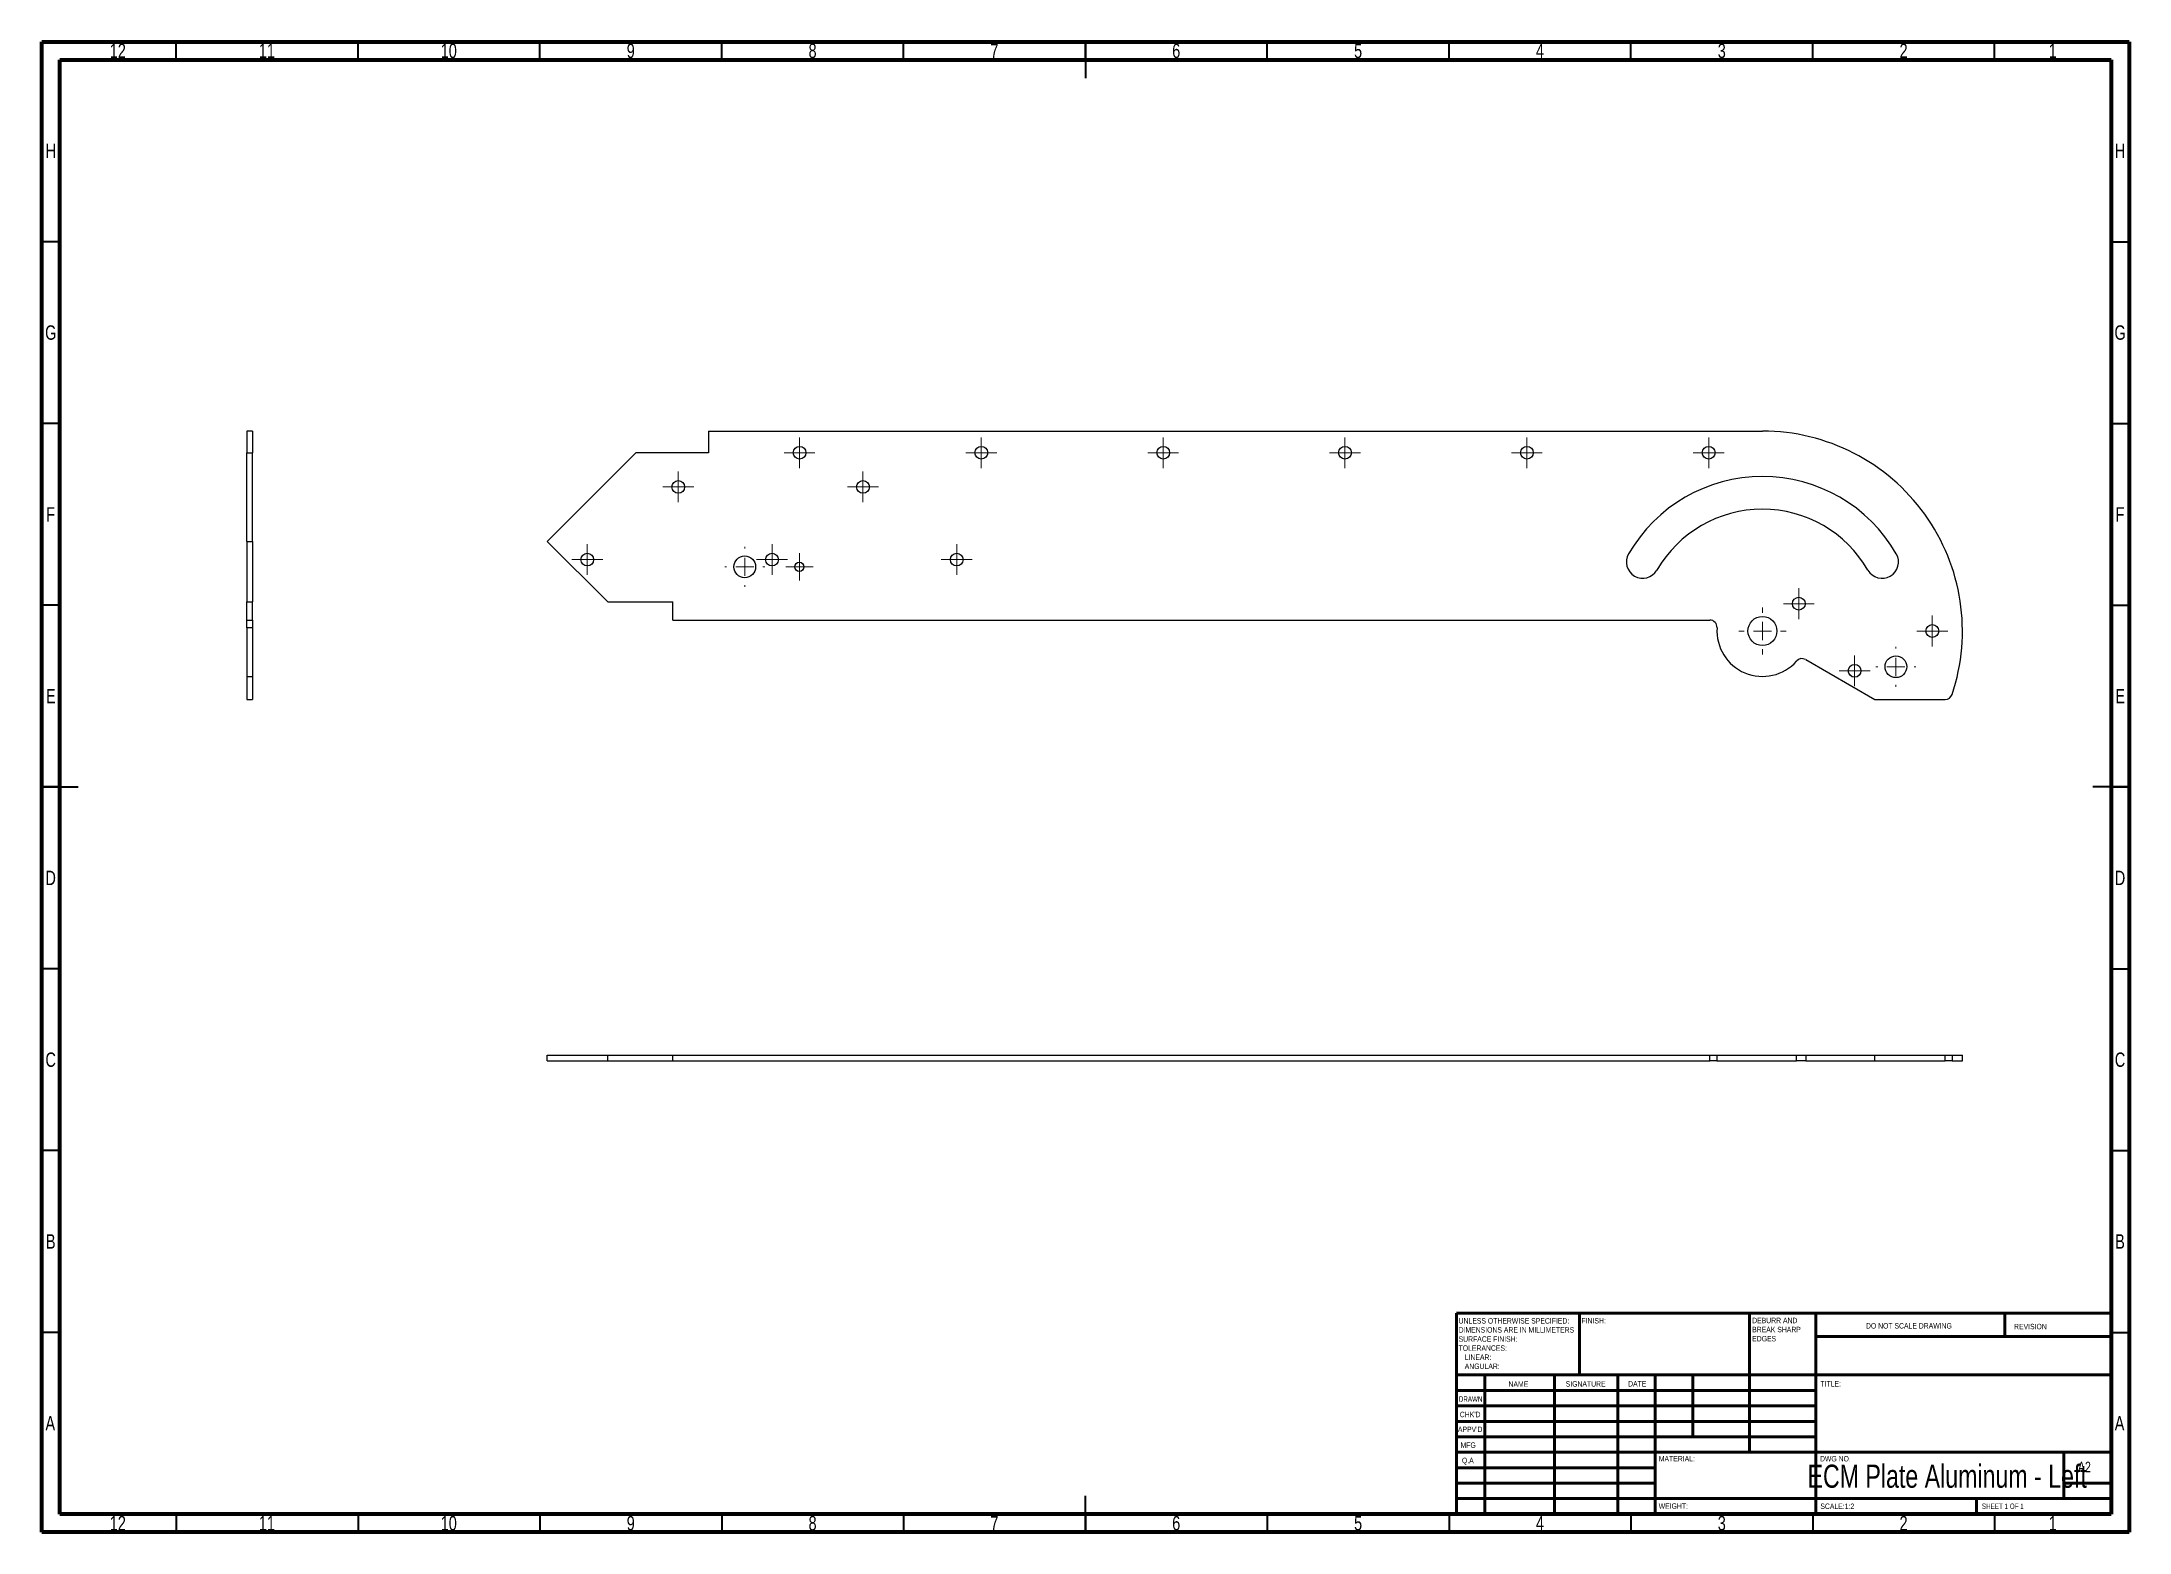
# Model space of a CAD drawing. Header units: inches. Extents: x 0.6 to 23.2, y 0.2 to 16.3.
import ezdxf

# ---------------------------------------------------------------- set-up
doc = ezdxf.new("R2010")
doc.units = ezdxf.units.IN
doc.header["$MEASUREMENT"] = 0
doc.styles.add('SLDTEXTSTYLE0', font='TXT', dxfattribs={"width": 0.75})
doc.styles.add('SLDTEXTSTYLE1', font='TXT', dxfattribs={"width": 0.686449})
doc.styles.add('SLDTEXTSTYLE2', font='TXT', dxfattribs={"width": 0.6875})

# ---------------------------------------------------------------- blocks, each defined once
blk = doc.blocks.new('SW_NOTE_0')
at = {"color": 0, "linetype": 'Continuous', "lineweight": 0, "attachment_point": 1, "style": 'SLDTEXTSTYLE0'}
for s, insert, char_height in [('UNLESS OTHERWISE SPECIFIED:', (0, 0.076), 0.05906), ('TOLERANCES:', (0, -0.219), 0.05906), ('SURFACE FINISH:', (0, -0.121), 0.05906), ('DIMENSIONS ARE IN MILLIMETERS', (0, -0.022), 0.05906), ('ANGULAR:', (0.066, -0.416), 0.0591), ('LINEAR:', (0.066, -0.318), 0.0591)]:
    blk.add_mtext(s, dxfattribs=dict(at, insert=insert, char_height=char_height))
blk = doc.blocks.new('SW_NOTE_1')
at = {"color": 0, "linetype": 'Continuous', "lineweight": 0, "attachment_point": 1, "style": 'SLDTEXTSTYLE0'}
for s, insert, char_height in [('DEBURR AND', (0, 0.076), 0.0591), ('BREAK SHARP', (0, -0.022), 0.05906), ('EDGES', (0, -0.121), 0.0591)]:
    blk.add_mtext(s, dxfattribs=dict(at, insert=insert, char_height=char_height))
blk = doc.blocks.new('SW_CENTERMARKSYMBOL_0')
at = {"color": 0, "linetype": 'Continuous', "lineweight": 0}
for p, q in [((0, 0.197), (0, 0.256)), ((-0.197, 0), (-0.256, 0)), ((0, 0), (-0.098, 0)), ((0, 0), (0, 0.098)), ((0, 0), (0, -0.098)), ((0, 0), (0.098, 0)), ((0.197, 0), (0.256, 0)), ((0, -0.197), (0, -0.256))]:
    blk.add_line(p, q, dxfattribs=at)
blk = doc.blocks.new('SW_CENTERMARKSYMBOL_1')
at = {"color": 0, "linetype": 'Continuous', "lineweight": 0}
for p, q in [((-0.197, 0), (-0.217, 0)), ((0, 0), (-0.098, 0)), ((0, 0.197), (0, 0.217)), ((0, 0), (0, 0.098)), ((0, 0), (0, -0.098)), ((0, 0), (0.098, 0)), ((0.197, 0), (0.217, 0)), ((0, -0.197), (0, -0.217))]:
    blk.add_line(p, q, dxfattribs=at)
blk = doc.blocks.new('SW_CENTERMARKSYMBOL_2')
at = {"color": 0, "linetype": 'Continuous', "lineweight": 0}
for p, q in [((-0.098, 0), (-0.167, 0)), ((0, 0), (-0.098, 0)), ((0, 0.098), (0, 0.167)), ((0, 0), (0, 0.098)), ((0, 0), (0, -0.098)), ((0, 0), (0.098, 0)), ((0.098, 0), (0.167, 0)), ((0, -0.098), (0, -0.167))]:
    blk.add_line(p, q, dxfattribs=at)
blk = doc.blocks.new('SW_CENTERMARKSYMBOL_3')
at = {"color": 0, "linetype": 'Continuous', "lineweight": 0}
for p, q in [((-0.098, 0), (-0.167, 0)), ((0, 0), (-0.098, 0)), ((0, 0.098), (0, 0.167)), ((0, 0), (0, 0.098)), ((0, 0), (0, -0.098)), ((0, 0), (0.098, 0)), ((0.098, 0), (0.167, 0)), ((0, -0.098), (0, -0.167))]:
    blk.add_line(p, q, dxfattribs=at)
blk = doc.blocks.new('SW_CENTERMARKSYMBOL_4')
at = {"color": 0, "linetype": 'Continuous', "lineweight": 0}
for p, q in [((-0.098, 0), (-0.167, 0)), ((0, 0), (-0.098, 0)), ((0, 0.098), (0, 0.167)), ((0, 0), (0, 0.098)), ((0, 0), (0, -0.098)), ((0, 0), (0.098, 0)), ((0.098, 0), (0.167, 0)), ((0, -0.098), (0, -0.167))]:
    blk.add_line(p, q, dxfattribs=at)
blk = doc.blocks.new('SW_CENTERMARKSYMBOL_5')
at = {"color": 0, "linetype": 'Continuous', "lineweight": 0}
for p, q in [((-0.098, 0), (-0.167, 0)), ((0, 0), (-0.098, 0)), ((0, 0.098), (0, 0.167)), ((0, 0), (0, 0.098)), ((0, 0), (0, -0.098)), ((0, 0), (0.098, 0)), ((0.098, 0), (0.167, 0)), ((0, -0.098), (0, -0.167))]:
    blk.add_line(p, q, dxfattribs=at)
blk = doc.blocks.new('SW_CENTERMARKSYMBOL_6')
at = {"color": 0, "linetype": 'Continuous', "lineweight": 0}
for p, q in [((-0.098, 0), (-0.167, 0)), ((0, 0), (-0.098, 0)), ((0, 0.098), (0, 0.167)), ((0, 0), (0, 0.098)), ((0, 0), (0, -0.098)), ((0, 0), (0.098, 0)), ((0.098, 0), (0.167, 0)), ((0, -0.098), (0, -0.167))]:
    blk.add_line(p, q, dxfattribs=at)
blk = doc.blocks.new('SW_CENTERMARKSYMBOL_7')
at = {"color": 0, "linetype": 'Continuous', "lineweight": 0}
for p, q in [((-0.098, 0), (-0.148, 0)), ((0, 0), (-0.098, 0)), ((0, 0.098), (0, 0.148)), ((0, 0), (0, 0.098)), ((0, 0), (0, -0.098)), ((0, 0), (0.098, 0)), ((0.098, 0), (0.148, 0)), ((0, -0.098), (0, -0.148))]:
    blk.add_line(p, q, dxfattribs=at)
blk = doc.blocks.new('SW_CENTERMARKSYMBOL_8')
at = {"color": 0, "linetype": 'Continuous', "lineweight": 0}
for p, q in [((-0.197, 0), (-0.217, 0)), ((0, 0), (-0.098, 0)), ((0, 0.197), (0, 0.217)), ((0, 0), (0, 0.098)), ((0, 0), (0, -0.098)), ((0, 0), (0.098, 0)), ((0.197, 0), (0.217, 0)), ((0, -0.197), (0, -0.217))]:
    blk.add_line(p, q, dxfattribs=at)
blk = doc.blocks.new('SW_CENTERMARKSYMBOL_9')
at = {"color": 0, "linetype": 'Continuous', "lineweight": 0}
for p, q in [((-0.098, 0), (-0.167, 0)), ((0, 0), (-0.098, 0)), ((0, 0.098), (0, 0.167)), ((0, 0), (0, 0.098)), ((0, 0), (0, -0.098)), ((0, 0), (0.098, 0)), ((0.098, 0), (0.167, 0)), ((0, -0.098), (0, -0.167))]:
    blk.add_line(p, q, dxfattribs=at)
blk = doc.blocks.new('SW_CENTERMARKSYMBOL_10')
at = {"color": 0, "linetype": 'Continuous', "lineweight": 0}
for p, q in [((-0.098, 0), (-0.167, 0)), ((0, 0), (-0.098, 0)), ((0, 0.098), (0, 0.167)), ((0, 0), (0, 0.098)), ((0, 0), (0, -0.098)), ((0, 0), (0.098, 0)), ((0.098, 0), (0.167, 0)), ((0, -0.098), (0, -0.167))]:
    blk.add_line(p, q, dxfattribs=at)
blk = doc.blocks.new('SW_CENTERMARKSYMBOL_11')
at = {"color": 0, "linetype": 'Continuous', "lineweight": 0}
for p, q in [((-0.098, 0), (-0.167, 0)), ((0, 0), (-0.098, 0)), ((0, 0.098), (0, 0.167)), ((0, 0), (0, 0.098)), ((0, 0), (0, -0.098)), ((0, 0), (0.098, 0)), ((0.098, 0), (0.167, 0)), ((0, -0.098), (0, -0.167))]:
    blk.add_line(p, q, dxfattribs=at)
blk = doc.blocks.new('SW_CENTERMARKSYMBOL_12')
at = {"color": 0, "linetype": 'Continuous', "lineweight": 0}
for p, q in [((-0.098, 0), (-0.167, 0)), ((0, 0), (-0.098, 0)), ((0, 0.098), (0, 0.167)), ((0, 0), (0, 0.098)), ((0, 0), (0, -0.098)), ((0, 0), (0.098, 0)), ((0.098, 0), (0.167, 0)), ((0, -0.098), (0, -0.167))]:
    blk.add_line(p, q, dxfattribs=at)
blk = doc.blocks.new('SW_CENTERMARKSYMBOL_13')
at = {"color": 0, "linetype": 'Continuous', "lineweight": 0}
for p, q in [((-0.098, 0), (-0.167, 0)), ((0, 0), (-0.098, 0)), ((0, 0.098), (0, 0.167)), ((0, 0), (0, 0.098)), ((0, 0), (0, -0.098)), ((0, 0), (0.098, 0)), ((0.098, 0), (0.167, 0)), ((0, -0.098), (0, -0.167))]:
    blk.add_line(p, q, dxfattribs=at)
blk = doc.blocks.new('SW_CENTERMARKSYMBOL_14')
at = {"color": 0, "linetype": 'Continuous', "lineweight": 0}
for p, q in [((-0.098, 0), (-0.167, 0)), ((0, 0), (-0.098, 0)), ((0, 0.098), (0, 0.167)), ((0, 0), (0, 0.098)), ((0, 0), (0, -0.098)), ((0, 0), (0.098, 0)), ((0.098, 0), (0.167, 0)), ((0, -0.098), (0, -0.167))]:
    blk.add_line(p, q, dxfattribs=at)
blk = doc.blocks.new('SW_CENTERMARKSYMBOL_15')
at = {"color": 0, "linetype": 'Continuous', "lineweight": 0}
for p, q in [((-0.098, 0), (-0.167, 0)), ((0, 0), (-0.098, 0)), ((0, 0.098), (0, 0.167)), ((0, 0), (0, 0.098)), ((0, 0), (0, -0.098)), ((0, 0), (0.098, 0)), ((0.098, 0), (0.167, 0)), ((0, -0.098), (0, -0.167))]:
    blk.add_line(p, q, dxfattribs=at)
blk = doc.blocks.new('SW_CENTERMARKSYMBOL_16')
at = {"color": 0, "linetype": 'Continuous', "lineweight": 0}
for p, q in [((-0.098, 0), (-0.167, 0)), ((0, 0), (-0.098, 0)), ((0, 0.098), (0, 0.167)), ((0, 0), (0, 0.098)), ((0, 0), (0, -0.098)), ((0, 0), (0.098, 0)), ((0.098, 0), (0.167, 0)), ((0, -0.098), (0, -0.167))]:
    blk.add_line(p, q, dxfattribs=at)
blk = doc.blocks.new('SW_CENTERMARKSYMBOL_17')
at = {"color": 0, "linetype": 'Continuous', "lineweight": 0}
for p, q in [((-0.098, 0), (-0.167, 0)), ((0, 0), (-0.098, 0)), ((0, 0.098), (0, 0.167)), ((0, 0), (0, 0.098)), ((0, 0), (0, -0.098)), ((0, 0), (0.098, 0)), ((0.098, 0), (0.167, 0)), ((0, -0.098), (0, -0.167))]:
    blk.add_line(p, q, dxfattribs=at)

msp = doc.modelspace()

# ---------------------------------------------------------------- linework, layer by layer
at = {"color": 7, "linetype": 'Continuous', "lineweight": 70}
for p, q in [((0.591, 0.197), (0.591, 16.339)), ((0.591, 16.339), (23.189, 16.339)), ((23.189, 16.339), (23.189, 0.197)), ((0.787, 0.394), (0.787, 16.142)), ((0.787, 16.142), (22.992, 16.142)), ((22.992, 16.142), (22.992, 0.394)), ((22.992, 0.394), (0.787, 0.394)), ((23.189, 0.197), (0.591, 0.197))]:
    msp.add_line(p, q, dxfattribs=at)
at = {"color": 7, "linetype": 'Continuous', "lineweight": 35}
for p, q in [((2.047, 16.142), (2.047, 16.339)), ((4.016, 16.142), (4.016, 16.339)), ((5.984, 16.142), (5.984, 16.339)), ((7.953, 16.142), (7.953, 16.339)), ((9.921, 16.142), (9.921, 16.339)), ((11.89, 16.339), (11.89, 15.945)), ((11.89, 16.142), (11.89, 16.339)), ((13.858, 16.142), (13.858, 16.339)), ((15.827, 16.142), (15.827, 16.339)), ((17.795, 16.142), (17.795, 16.339)), ((19.764, 16.142), (19.764, 16.339)), ((21.732, 16.142), (21.732, 16.339)), ((0.787, 14.173), (0.591, 14.173)), ((22.992, 14.173), (23.189, 14.173)), ((0.787, 12.205), (0.591, 12.205)), ((22.992, 12.205), (23.189, 12.205)), ((0.787, 10.236), (0.591, 10.236)), ((22.992, 10.236), (23.189, 10.236)), ((0.591, 8.268), (0.984, 8.268)), ((0.787, 8.268), (0.591, 8.268)), ((23.189, 8.268), (22.795, 8.268)), ((22.992, 8.268), (23.189, 8.268)), ((0.787, 6.299), (0.591, 6.299)), ((22.992, 6.299), (23.189, 6.299)), ((0.787, 4.331), (0.591, 4.331)), ((22.992, 4.331), (23.189, 4.331)), ((0.787, 2.362), (0.591, 2.362)), ((22.992, 2.362), (23.189, 2.362)), ((11.89, 0.197), (11.89, 0.591)), ((2.047, 0.394), (2.047, 0.197)), ((4.016, 0.394), (4.016, 0.197)), ((5.984, 0.394), (5.984, 0.197)), ((7.953, 0.394), (7.953, 0.197)), ((9.921, 0.394), (9.921, 0.197)), ((11.89, 0.394), (11.89, 0.197)), ((13.858, 0.394), (13.858, 0.197)), ((15.827, 0.394), (15.827, 0.197)), ((17.795, 0.394), (17.795, 0.197)), ((19.764, 0.394), (19.764, 0.197)), ((21.732, 0.394), (21.732, 0.197))]:
    msp.add_line(p, q, dxfattribs=at)
at = {"color": 7, "linetype": 'Continuous', "lineweight": 25}
for p, q in [((2.872, 12.123), (2.809, 12.123)), ((2.809, 12.123), (2.809, 11.887)), ((2.872, 12.123), (2.872, 11.887)), ((7.81, 12.123), (7.81, 11.887)), ((7.81, 12.123), (19.218, 12.123)), ((2.809, 10.928), (2.809, 11.887)), ((2.809, 11.887), (2.872, 11.887)), ((2.872, 10.928), (2.872, 11.887)), ((6.063, 10.928), (7.022, 11.887)), ((7.81, 11.887), (7.022, 11.887)), ((2.809, 10.928), (2.872, 10.928)), ((2.809, 10.928), (2.809, 10.272)), ((2.872, 10.928), (2.872, 10.272)), ((6.063, 10.928), (6.718, 10.272)), ((2.809, 10.272), (2.872, 10.272)), ((2.809, 10.076), (2.809, 10.272)), ((2.872, 10.076), (2.872, 10.272)), ((6.718, 10.272), (7.423, 10.272)), ((7.423, 10.076), (7.423, 10.272)), ((2.809, 10.076), (2.872, 10.076)), ((2.809, 9.991), (2.809, 10.076)), ((2.872, 9.991), (2.809, 9.991)), ((2.809, 9.991), (2.809, 9.465)), ((2.872, 10.076), (2.872, 9.991)), ((2.872, 9.991), (2.872, 9.465)), ((7.423, 10.076), (18.648, 10.076)), ((19.686, 9.648), (20.434, 9.216)), ((2.809, 9.465), (2.872, 9.465)), ((2.809, 9.465), (2.809, 9.216)), ((2.872, 9.465), (2.872, 9.216)), ((2.809, 9.216), (2.872, 9.216)), ((20.434, 9.216), (21.196, 9.216)), ((6.063, 5.301), (6.063, 5.364)), ((6.063, 5.364), (6.718, 5.364)), ((6.063, 5.301), (6.718, 5.301)), ((6.718, 5.301), (6.718, 5.364)), ((6.718, 5.364), (7.423, 5.364)), ((6.718, 5.301), (7.423, 5.301)), ((7.423, 5.301), (7.423, 5.364)), ((7.423, 5.364), (18.648, 5.364)), ((7.423, 5.301), (18.648, 5.301)), ((18.648, 5.301), (18.648, 5.364)), ((18.648, 5.364), (18.726, 5.364)), ((18.726, 5.301), (18.648, 5.301)), ((18.726, 5.364), (18.726, 5.301)), ((18.726, 5.364), (19.587, 5.364)), ((18.726, 5.301), (19.587, 5.301)), ((19.587, 5.301), (19.587, 5.364)), ((19.587, 5.364), (19.686, 5.364)), ((19.686, 5.301), (19.587, 5.301)), ((19.686, 5.364), (19.686, 5.301)), ((19.686, 5.364), (20.434, 5.364)), ((19.686, 5.301), (20.434, 5.301)), ((20.434, 5.301), (20.434, 5.364)), ((20.434, 5.364), (21.196, 5.364)), ((20.434, 5.301), (21.196, 5.301)), ((21.196, 5.301), (21.196, 5.364)), ((21.196, 5.364), (21.271, 5.364)), ((21.271, 5.301), (21.196, 5.301)), ((21.271, 5.364), (21.271, 5.301)), ((21.271, 5.364), (21.383, 5.364)), ((21.271, 5.301), (21.383, 5.301)), ((21.383, 5.301), (21.383, 5.364))]:
    msp.add_line(p, q, dxfattribs=at)
at = {"color": 7, "linetype": 'Continuous', "lineweight": 50}
for p, q in [((15.906, 2.569), (22.992, 2.569)), ((15.906, 2.569), (15.906, 0.394)), ((17.236, 1.9), (17.236, 2.569)), ((19.079, 2.569), (19.079, 1.063)), ((19.795, 2.569), (19.795, 0.394)), ((21.843, 2.318), (21.843, 2.569)), ((22.992, 2.318), (19.795, 2.318)), ((22.992, 1.9), (15.906, 1.9)), ((16.213, 1.9), (16.213, 0.394)), ((16.968, 1.9), (16.968, 0.394)), ((17.654, 1.9), (17.654, 0.394)), ((18.055, 0.394), (18.055, 1.9)), ((18.465, 1.23), (18.465, 1.9)), ((19.795, 1.732), (15.906, 1.732)), ((19.795, 1.565), (15.906, 1.565)), ((19.795, 1.398), (15.906, 1.398)), ((19.795, 1.23), (15.906, 1.23)), ((18.055, 1.063), (15.906, 1.063)), ((18.055, 1.063), (22.992, 1.063)), ((22.48, 0.561), (22.48, 1.063)), ((18.055, 0.896), (15.906, 0.896)), ((18.055, 0.728), (15.906, 0.728)), ((22.992, 0.728), (22.48, 0.728)), ((15.906, 0.561), (22.992, 0.561)), ((21.535, 0.394), (21.535, 0.561))]:
    msp.add_line(p, q, dxfattribs=at)
at = {"color": 7, "linetype": 'Continuous', "lineweight": 25}
for centre, radius in [((8.794, 11.887), 0.0689), ((10.762, 11.887), 0.0689), ((12.731, 11.887), 0.0689), ((14.699, 11.887), 0.0689), ((16.668, 11.887), 0.0689), ((18.636, 11.887), 0.0689), ((7.481, 11.518), 0.0689), ((9.481, 11.518), 0.0689), ((6.496, 10.731), 0.0689), ((8.201, 10.652), 0.118), ((8.496, 10.731), 0.0689), ((8.792, 10.652), 0.0492), ((10.496, 10.731), 0.0689), ((19.612, 10.253), 0.0689), ((19.218, 9.957), 0.157), ((21.057, 9.957), 0.0689), ((20.216, 9.526), 0.0689), ((20.663, 9.57), 0.118)]:
    msp.add_circle(centre, radius, dxfattribs=at)
for centre, radius, start, end in [((19.218, 9.957), 2.165, 341.4795, 90), ((19.218, 9.957), 1.673, 30, 150), ((19.218, 9.957), 1.319, 30, 150), ((17.922, 10.705), 0.177, 150, 330), ((20.514, 10.705), 0.177, 210, 30), ((18.648, 9.997), 0.0787, 356.0454, 90), ((19.218, 9.957), 0.492, 176.0454, 318.6174), ((19.646, 9.58), 0.0787, 59.9977, 138.6174), ((21.196, 9.295), 0.0787, 270, 341.4795)]:
    msp.add_arc(centre, radius, start, end, dxfattribs=at)

# ---------------------------------------------------------------- block references
at = {"color": 7, "linetype": 'Continuous', "lineweight": 0}
for name, p in [('SW_CENTERMARKSYMBOL_12', (8.794, 11.887)), ('SW_CENTERMARKSYMBOL_17', (10.762, 11.887)), ('SW_CENTERMARKSYMBOL_16', (12.731, 11.887)), ('SW_CENTERMARKSYMBOL_15', (14.699, 11.887)), ('SW_CENTERMARKSYMBOL_13', (16.668, 11.887)), ('SW_CENTERMARKSYMBOL_14', (18.636, 11.887)), ('SW_CENTERMARKSYMBOL_3', (7.481, 11.518)), ('SW_CENTERMARKSYMBOL_4', (9.481, 11.518)), ('SW_CENTERMARKSYMBOL_2', (6.496, 10.731)), ('SW_CENTERMARKSYMBOL_8', (8.201, 10.652)), ('SW_CENTERMARKSYMBOL_5', (8.496, 10.731)), ('SW_CENTERMARKSYMBOL_6', (10.496, 10.731)), ('SW_CENTERMARKSYMBOL_7', (8.792, 10.652)), ('SW_CENTERMARKSYMBOL_9', (19.612, 10.253)), ('SW_CENTERMARKSYMBOL_0', (19.218, 9.957)), ('SW_CENTERMARKSYMBOL_10', (21.057, 9.957)), ('SW_CENTERMARKSYMBOL_1', (20.663, 9.57)), ('SW_CENTERMARKSYMBOL_11', (20.216, 9.526)), ('SW_NOTE_0', (15.929, 2.44)), ('SW_NOTE_1', (19.107, 2.444))]:
    msp.add_blockref(name, p, dxfattribs=at)

# ---------------------------------------------------------------- texts
for s, insert, char_height, attachment_point, style in [('12', (1.414, 16.318), 0.1562, 2, 'SLDTEXTSTYLE0'), ('11', (3.028, 16.318), 0.1562, 2, 'SLDTEXTSTYLE0'), ('10', (4.997, 16.318), 0.1562, 2, 'SLDTEXTSTYLE0'), ('9', (6.967, 16.318), 0.156, 2, 'SLDTEXTSTYLE0'), ('8', (8.935, 16.318), 0.156, 2, 'SLDTEXTSTYLE0'), ('7', (10.904, 16.318), 0.156, 2, 'SLDTEXTSTYLE0'), ('6', (12.872, 16.318), 0.156, 2, 'SLDTEXTSTYLE0'), ('5', (14.841, 16.318), 0.156, 2, 'SLDTEXTSTYLE0'), ('4', (16.809, 16.318), 0.156, 2, 'SLDTEXTSTYLE0'), ('3', (18.778, 16.318), 0.156, 2, 'SLDTEXTSTYLE0'), ('2', (20.746, 16.318), 0.156, 2, 'SLDTEXTSTYLE0'), ('1', (22.361, 16.318), 0.156, 2, 'SLDTEXTSTYLE0'), ('H', (0.689, 15.235), 0.156, 2, 'SLDTEXTSTYLE0'), ('H', (23.09, 15.235), 0.156, 2, 'SLDTEXTSTYLE0'), ('G', (0.688, 13.267), 0.156, 2, 'SLDTEXTSTYLE0'), ('G', (23.09, 13.267), 0.156, 2, 'SLDTEXTSTYLE0'), ('F', (0.687, 11.298), 0.156, 2, 'SLDTEXTSTYLE0'), ('F', (23.089, 11.298), 0.156, 2, 'SLDTEXTSTYLE0'), ('E', (0.689, 9.33), 0.156, 2, 'SLDTEXTSTYLE0'), ('E', (23.091, 9.33), 0.156, 2, 'SLDTEXTSTYLE0'), ('D', (0.687, 7.361), 0.156, 2, 'SLDTEXTSTYLE0'), ('D', (23.089, 7.361), 0.156, 2, 'SLDTEXTSTYLE0'), ('C', (0.687, 5.393), 0.156, 2, 'SLDTEXTSTYLE0'), ('C', (23.089, 5.393), 0.156, 2, 'SLDTEXTSTYLE0'), ('B', (0.688, 3.424), 0.156, 2, 'SLDTEXTSTYLE0'), ('B', (23.089, 3.424), 0.156, 2, 'SLDTEXTSTYLE0'), ('FINISH:', (17.259, 2.517), 0.0591, 1, 'SLDTEXTSTYLE0'), ('DO NOT SCALE DRAWING', (20.339, 2.462), 0.05906, 1, 'SLDTEXTSTYLE0'), ('REVISION', (21.942, 2.454), 0.0591, 1, 'SLDTEXTSTYLE0'), ('NAME', (16.469, 1.831), 0.0591, 1, 'SLDTEXTSTYLE0'), ('SIGNATURE', (17.088, 1.833), 0.0591, 1, 'SLDTEXTSTYLE0'), ('DATE', (17.764, 1.834), 0.0591, 1, 'SLDTEXTSTYLE0'), ('TITLE:', (19.846, 1.834), 0.0591, 1, 'SLDTEXTSTYLE0'), ('DRAWN', (15.931, 1.669), 0.0591, 1, 'SLDTEXTSTYLE1'), ('A', (0.683, 1.456), 0.156, 2, 'SLDTEXTSTYLE0'), ("CHK'D", (15.942, 1.502), 0.0591, 1, 'SLDTEXTSTYLE0'), ('A', (23.084, 1.456), 0.156, 2, 'SLDTEXTSTYLE0'), ("APPV'D", (15.921, 1.341), 0.0591, 1, 'SLDTEXTSTYLE0'), ('MFG', (15.95, 1.17), 0.0591, 1, 'SLDTEXTSTYLE0'), ('Q.A', (15.965, 1.004), 0.0591, 1, 'SLDTEXTSTYLE0'), ('MATERIAL:', (18.096, 1.023), 0.0591, 1, 'SLDTEXTSTYLE0'), ('ECM Plate Aluminum - Left', (21.218, 0.929), 0.25, 2, 'SLDTEXTSTYLE0'), ('DWG NO.', (19.841, 1.023), 0.0591, 1, 'SLDTEXTSTYLE0'), ('A2', (22.633, 0.961), 0.1146, 1, 'SLDTEXTSTYLE0'), ('WEIGHT:', (18.095, 0.51), 0.059, 1, 'SLDTEXTSTYLE0'), ('SCALE:1:2', (19.845, 0.508), 0.0591, 1, 'SLDTEXTSTYLE0'), ('SHEET 1 OF 1', (21.594, 0.508), 0.05906, 1, 'SLDTEXTSTYLE2'), ('12', (1.414, 0.373), 0.1562, 2, 'SLDTEXTSTYLE0'), ('11', (3.028, 0.373), 0.1562, 2, 'SLDTEXTSTYLE0'), ('10', (4.997, 0.373), 0.1562, 2, 'SLDTEXTSTYLE0'), ('9', (6.967, 0.373), 0.156, 2, 'SLDTEXTSTYLE0'), ('8', (8.935, 0.373), 0.156, 2, 'SLDTEXTSTYLE0'), ('7', (10.904, 0.373), 0.156, 2, 'SLDTEXTSTYLE0'), ('6', (12.872, 0.373), 0.156, 2, 'SLDTEXTSTYLE0'), ('5', (14.841, 0.373), 0.156, 2, 'SLDTEXTSTYLE0'), ('4', (16.809, 0.373), 0.156, 2, 'SLDTEXTSTYLE0'), ('3', (18.778, 0.373), 0.156, 2, 'SLDTEXTSTYLE0'), ('2', (20.746, 0.373), 0.156, 2, 'SLDTEXTSTYLE0'), ('1', (22.361, 0.373), 0.156, 2, 'SLDTEXTSTYLE0')]:
    msp.add_mtext(s, dxfattribs=dict(at, insert=insert, char_height=char_height, attachment_point=attachment_point, style=style))

doc.saveas('drawing.dxf')
